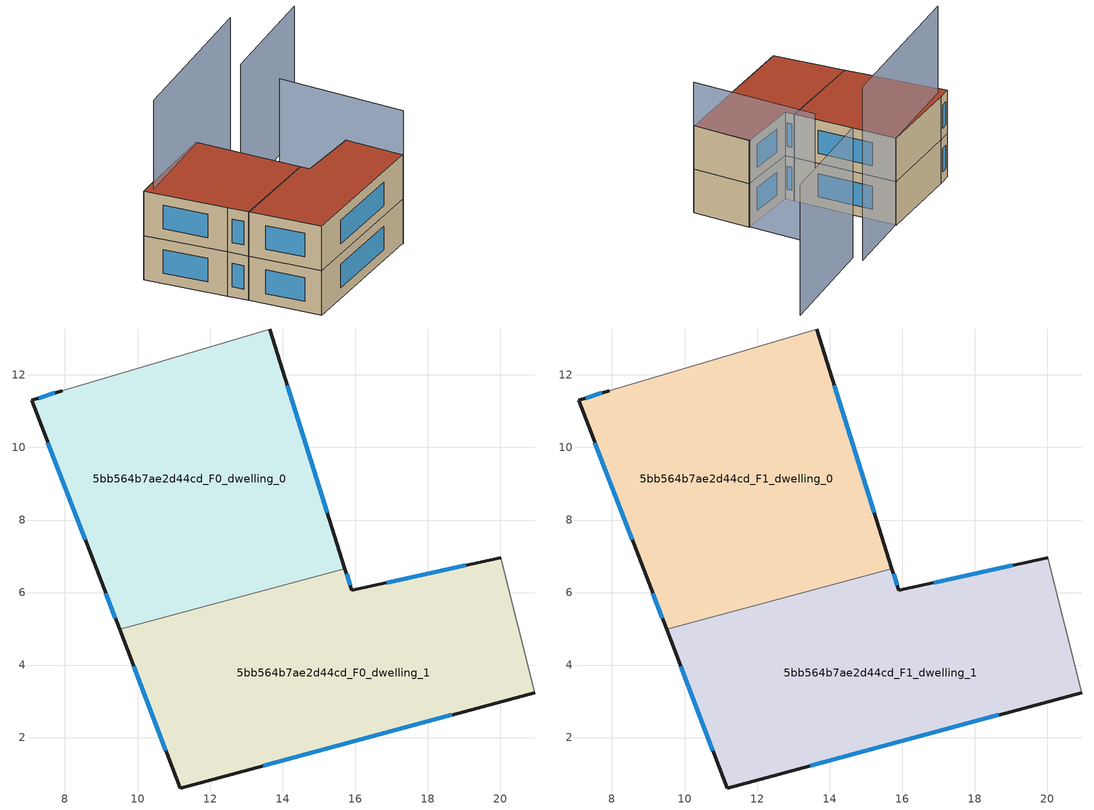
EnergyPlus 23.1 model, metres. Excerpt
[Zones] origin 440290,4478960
5bb564b7ae2d44cd_F0_dwelling_0
 floor ground (EU_floor_Construction): 13.65,13.27 15.72,6.66 9.51,4.99 9.01,6.29 7.08,11.3 7.92,11.57 z0
 wall outside (EU_wall_Construction): 15.72,6.66 13.65,13.27 / 7.92,11.57 7.08,11.3 9.01,6.29 9.51,4.99 z0:3
 wall adiabatic (EU_wall_Construction): 13.65,13.27 7.92,11.57 z0:3
 wall to 5bb564b7ae2d44cd_F0_dwelling_1 (EU_wall_Construction): 9.51,4.99 15.72,6.66 z0:3
 window (EU_Window_Construction): 15.24,8.2 14.13,11.72 / 9.13,5.98 9.39,5.29 / 7.53,10.13 8.56,7.46 / 7.72,11.51 7.27,11.36 z0.7:2.3
5bb564b7ae2d44cd_F0_dwelling_1
 floor ground (EU_floor_Construction): 20.02,6.96 20.96,3.24 11.17,0.61 9.51,4.99 15.72,6.66 15.91,6.07 z0
 wall outside (EU_wall_Construction): 9.51,4.99 11.17,0.61 20.96,3.24 / 20.02,6.96 15.91,6.07 15.72,6.66 z0:3
 wall adiabatic (EU_wall_Construction): 20.96,3.24 20.02,6.96 z0:3
 window (EU_Window_Construction): 13.46,1.23 18.67,2.62 / 9.9,3.96 10.78,1.64 / 15.86,6.2 15.76,6.52 / 19.05,6.75 16.87,6.27 z0.7:2.3
5bb564b7ae2d44cd_F1_dwelling_0
 floor to 5bb564b7ae2d44cd_F0_dwelling_0 (EU_floor_Construction): 13.65,13.27 15.72,6.66 9.51,4.99 9.01,6.29 7.08,11.3 7.92,11.57 z3
 wall outside (EU_wall_Construction): 15.72,6.66 13.65,13.27 / 7.92,11.57 7.08,11.3 9.01,6.29 9.51,4.99 z3:6
 wall adiabatic (EU_wall_Construction): 13.65,13.27 7.92,11.57 z3:6
 wall to 5bb564b7ae2d44cd_F1_dwelling_1 (EU_wall_Construction): 9.51,4.99 15.72,6.66 z3:6
 window (EU_Window_Construction): 15.24,8.2 14.13,11.72 / 9.13,5.98 9.39,5.29 / 7.53,10.13 8.56,7.46 / 7.72,11.51 7.27,11.36 z3.7:5.3
 roof outside (EU_roof_Construction): 15.72,6.66 13.65,13.27 7.92,11.57 7.08,11.3 9.01,6.29 9.51,4.99 z6
5bb564b7ae2d44cd_F1_dwelling_1
 floor to 5bb564b7ae2d44cd_F0_dwelling_1 (EU_floor_Construction): 20.02,6.96 20.96,3.24 11.17,0.61 9.51,4.99 15.72,6.66 15.9,6.07 z3
 wall outside (EU_wall_Construction): 9.51,4.99 11.17,0.61 20.96,3.24 / 20.02,6.96 15.91,6.07 15.72,6.66 z3:6
 wall adiabatic (EU_wall_Construction): 20.96,3.24 20.02,6.96 z3:6
 window (EU_Window_Construction): 13.46,1.23 18.67,2.62 / 9.9,3.96 10.78,1.64 / 15.86,6.2 15.76,6.52 / 19.05,6.75 16.87,6.27 z3.7:5.3
 roof outside (EU_roof_Construction): 20.96,3.24 20.02,6.96 15.91,6.07 15.72,6.66 9.51,4.99 11.17,0.61 z6
shading: 20.97,3.21 18.81,11.3 / 25.97,16.9 18.52,14.21 z0:9; 18.31,14.87 7.7,11.08 z0:12
[Building]
EU S2 Campaign: North Axis=0; Terrain=City; Solar Distribution=FullExterior
[Site:Location]
Madrid: Latitude=40.5; Longitude=-3.5; Time Zone=1; Elevation=609
[SizingPeriod:WeatherFileDays]
AnnualSizingPeriod: Begin Month=1; Begin Day of Month=1; End Month=12; End Day of Month=31; Day of Week for Start Day=Monday; Use Weather File Daylight Saving Period=No; Use Weather File Rain and Snow Indicators=No
[MATERIAL]
EU_InternalMass_Material: Roughness=MediumRough; Thickness=0.1; Conductivity=1; Density=1800; Specific Heat=900; Thermal Absorptance=0.9; Solar Absorptance=0.7; Visible Absorptance=0.7
[MATERIAL:NOMASS] Roughness=MediumRough; Thermal Absorptance=0.9; Solar Absorptance=0.7; Visible Absorptance=0.7
Name | Thermal Resistance
EU_wall_NoMass | 0.419739
EU_roof_NoMass | 0.352165
EU_floor_NoMass | 0.608284
[WINDOWMATERIAL:SIMPLEGLAZINGSYSTEM]
EU_Window_SimpleGlazing: UFactor=4.8352; Solar Heat Gain Coefficient=0.85; Visible Transmittance=0.85
[CONSTRUCTION]
EU_wall_Construction: EU_wall_NoMass
EU_roof_Construction: EU_roof_NoMass
EU_floor_Construction: EU_floor_NoMass
EU_InternalMass_Construction: EU_InternalMass_Material
EU_Window_Construction: EU_Window_SimpleGlazing
[ZONE] Type=1; Multiplier=1; Ceiling Height=autocalculate; Floor Area=autocalculate; Part of Total Floor Area=Yes
Name | Volume
5bb564b7ae2d44cd_F0_dwelling_0; 5bb564b7ae2d44cd_F1_dwelling_0 | 136.295
5bb564b7ae2d44cd_F0_dwelling_1 | 136.289
5bb564b7ae2d44cd_F1_dwelling_1 | 136.288
[INTERNALMASS] Construction=EU_InternalMass_Construction
Name | Zone or ZoneList | Surface Area
5bb564b7ae2d44cd_F0_dwelling_0_EU_InternalMass | 5bb564b7ae2d44cd_F0_dwelling_0 | 45.4316
5bb564b7ae2d44cd_F0_dwelling_1_EU_InternalMass | 5bb564b7ae2d44cd_F0_dwelling_1 | 45.4297
5bb564b7ae2d44cd_F1_dwelling_0_EU_InternalMass | 5bb564b7ae2d44cd_F1_dwelling_0 | 45.4316
5bb564b7ae2d44cd_F1_dwelling_1_EU_InternalMass | 5bb564b7ae2d44cd_F1_dwelling_1 | 45.4297
[OTHEREQUIPMENT] Fuel Type=Electricity; Design Level Calculation Method=Watts/Area; Power per Zone Floor Area=1; Fraction Latent=0; Fraction Radiant=0; Fraction Lost=0; Carbon Dioxide Generation Rate=0; EndUse Subcategory=EU_Step8_InternalGains
Name | Zone or ZoneList or Space or SpaceList | Schedule
EU_Step8_InternalGain_5bb564b7ae2d44cd_F0_dwelling_0_f000 | 5bb564b7ae2d44cd_F0_dwelling_0 | EU_Step8_GainSchedule_5bb564b7ae2d44cd_F0_dwelling_0_f000
EU_Step8_InternalGain_5bb564b7ae2d44cd_F0_dwelling_1_f000 | 5bb564b7ae2d44cd_F0_dwelling_1 | EU_Step8_GainSchedule_5bb564b7ae2d44cd_F0_dwelling_1_f000
EU_Step8_InternalGain_5bb564b7ae2d44cd_F1_dwelling_0_f000 | 5bb564b7ae2d44cd_F1_dwelling_0 | EU_Step8_GainSchedule_5bb564b7ae2d44cd_F1_dwelling_0_f000
EU_Step8_InternalGain_5bb564b7ae2d44cd_F1_dwelling_1_f000 | 5bb564b7ae2d44cd_F1_dwelling_1 | EU_Step8_GainSchedule_5bb564b7ae2d44cd_F1_dwelling_1_f000
[ZONEVENTILATION:DESIGNFLOWRATE] Schedule=EU_AlwaysOn; Design Flow Rate Calculation Method=AirChanges/Hour; Air Changes per Hour=0.703302; Ventilation Type=Natural; Fan Pressure Rise=0; Fan Total Efficiency=1; Constant Term Coefficient=1; Temperature Term Coefficient=0; Velocity Term Coefficient=0; Velocity Squared Term Coefficient=0; Minimum Indoor Temperature=-100; Maximum Indoor Temperature=100; Delta Temperature=-100; Minimum Outdoor Temperature=-100; Maximum Outdoor Temperature=100; Maximum Wind Speed=40
Name | Zone or ZoneList or Space or SpaceList
EU_ConstantAir_5bb564b7ae2d44cd_F0_dwelling_0 | 5bb564b7ae2d44cd_F0_dwelling_0
EU_ConstantAir_5bb564b7ae2d44cd_F0_dwelling_1 | 5bb564b7ae2d44cd_F0_dwelling_1
EU_ConstantAir_5bb564b7ae2d44cd_F1_dwelling_0 | 5bb564b7ae2d44cd_F1_dwelling_0
EU_ConstantAir_5bb564b7ae2d44cd_F1_dwelling_1 | 5bb564b7ae2d44cd_F1_dwelling_1
[HVACTEMPLATE:THERMOSTAT] Constant Heating Setpoint=20; Constant Cooling Setpoint=50
EU_HeatOnly_5bb564b7ae2d44cd_F0_dwelling_0; EU_HeatOnly_5bb564b7ae2d44cd_F0_dwelling_1; EU_HeatOnly_5bb564b7ae2d44cd_F1_dwelling_0; EU_HeatOnly_5bb564b7ae2d44cd_F1_dwelling_1
[HVACTEMPLATE:ZONE:IDEALLOADSAIRSYSTEM] System Availability Schedule=EU_AlwaysOn; Maximum Heating Supply Air Temperature=50; Minimum Cooling Supply Air Temperature=13; Maximum Heating Supply Air Humidity Ratio=0.0156; Minimum Cooling Supply Air Humidity Ratio=0.0077; Heating Limit=NoLimit; Cooling Limit=NoLimit; Heating Availability Schedule=EU_AlwaysOn; Cooling Availability Schedule=EU_CoolingOff; Dehumidification Control Type=ConstantSensibleHeatRatio; Cooling Sensible Heat Ratio=0.7; Dehumidification Setpoint=60; Humidification Control Type=None; Humidification Setpoint=30; Outdoor Air Method=None; Outdoor Air Flow Rate per Person=0.00944; Outdoor Air Flow Rate per Zone Floor Area=0; Outdoor Air Flow Rate per Zone=0; Demand Controlled Ventilation Type=None; Outdoor Air Economizer Type=NoEconomizer; Heat Recovery Type=None; Sensible Heat Recovery Effectiveness=0.7; Latent Heat Recovery Effectiveness=0.65
Name | Template Thermostat
5bb564b7ae2d44cd_F0_dwelling_0 | EU_HeatOnly_5bb564b7ae2d44cd_F0_dwelling_0
5bb564b7ae2d44cd_F0_dwelling_1 | EU_HeatOnly_5bb564b7ae2d44cd_F0_dwelling_1
5bb564b7ae2d44cd_F1_dwelling_0 | EU_HeatOnly_5bb564b7ae2d44cd_F1_dwelling_0
5bb564b7ae2d44cd_F1_dwelling_1 | EU_HeatOnly_5bb564b7ae2d44cd_F1_dwelling_1
[SIZING:ZONE] Zone Cooling Design Supply Air Temperature Input Method=SupplyAirTemperature; Zone Cooling Design Supply Air Temperature=13; Zone Heating Design Supply Air Temperature Input Method=SupplyAirTemperature; Zone Heating Design Supply Air Temperature=50; Zone Cooling Design Supply Air Humidity Ratio=0.008; Zone Heating Design Supply Air Humidity Ratio=0.008; Cooling Design Air Flow Method=DesignDay; Cooling Design Air Flow Rate=0; Cooling Minimum Air Flow per Zone Floor Area=0.000762; Cooling Minimum Air Flow=0; Cooling Minimum Air Flow Fraction=0.2; Heating Design Air Flow Method=DesignDay; Heating Design Air Flow Rate=0; Heating Maximum Air Flow per Zone Floor Area=0.002032; Heating Maximum Air Flow=0.141576; Heating Maximum Air Flow Fraction=0.3; Account for Dedicated Outdoor Air System=No; Dedicated Outdoor Air System Control Strategy=NeutralSupplyAir; Dedicated Outdoor Air Low Setpoint Temperature for Design=autosize; Dedicated Outdoor Air High Setpoint Temperature for Design=autosize; Zone Load Sizing Method=Sensible Load Only No Latent Load; Zone Latent Cooling Design Supply Air Humidity Ratio Input Method=HumidityRatioDifference; Zone Cooling Design Supply Air Humidity Ratio Difference=0.005; Zone Latent Heating Design Supply Air Humidity Ratio Input Method=HumidityRatioDifference; Zone Humidification Design Supply Air Humidity Ratio Difference=0.005
5bb564b7ae2d44cd_F0_dwelling_0; 5bb564b7ae2d44cd_F0_dwelling_1; 5bb564b7ae2d44cd_F1_dwelling_0; 5bb564b7ae2d44cd_F1_dwelling_1
[SCHEDULE:CONSTANT]
Name | Hourly Value
EU_AlwaysOn | 1
EU_CoolingOff | 0
[SCHEDULE:FILE] Column Number=1; Rows to Skip at Top=0; Number of Hours of Data=8760; Column Separator=Comma; Interpolate to Timestep=No; Minutes per Item=60; Adjust Schedule for Daylight Savings=Yes
Name | File
EU_Step8_GainSchedule_5bb564b7ae2d44cd_F0_dwelling_0_f000 | ../../schedules/5bb564b7ae2d44cd/5bb564b7ae2d44cd_F0_dwelling_0_f000_gain.csv
EU_Step8_GainSchedule_5bb564b7ae2d44cd_F0_dwelling_1_f000 | ../../schedules/5bb564b7ae2d44cd/5bb564b7ae2d44cd_F0_dwelling_1_f000_gain.csv
EU_Step8_GainSchedule_5bb564b7ae2d44cd_F1_dwelling_0_f000 | ../../schedules/5bb564b7ae2d44cd/5bb564b7ae2d44cd_F1_dwelling_0_f000_gain.csv
EU_Step8_GainSchedule_5bb564b7ae2d44cd_F1_dwelling_1_f000 | ../../schedules/5bb564b7ae2d44cd/5bb564b7ae2d44cd_F1_dwelling_1_f000_gain.csv
